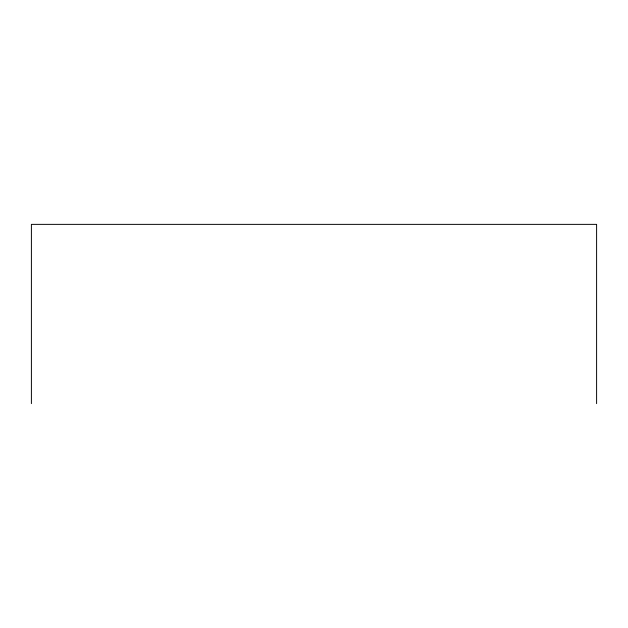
<?xml version="1.0" encoding="UTF-8"?>
<svg xmlns="http://www.w3.org/2000/svg" width="628" height="628" viewBox="0 0 628 628"><rect width="100%" height="100%" fill="white"/><g stroke="black" fill="none" stroke-linecap="round" stroke-linejoin="round"><path stroke-width="0.94" d="M596.6 403.631L596.6 224.369L31.4 224.369L31.4 403.631"/></g></svg>
